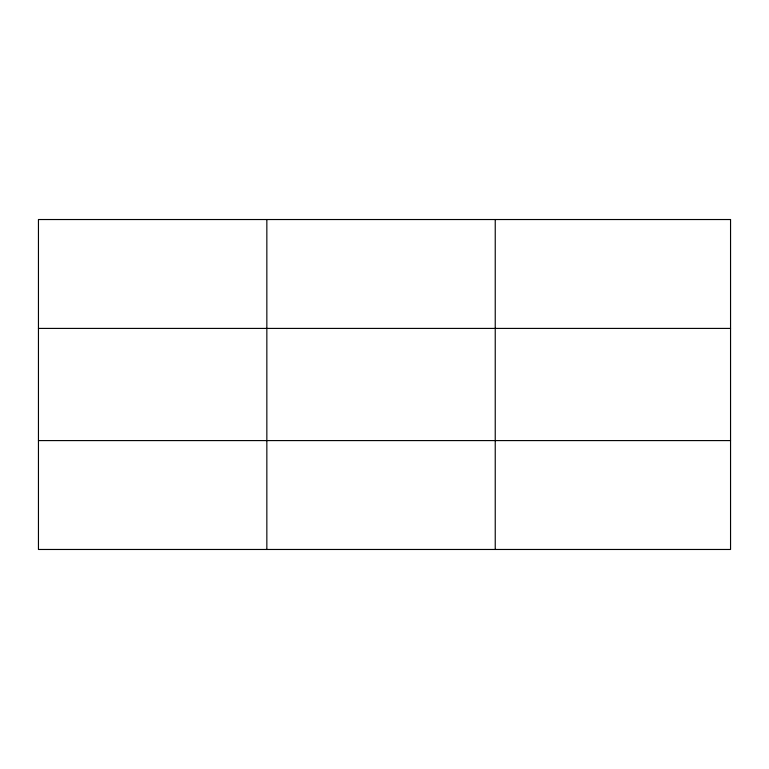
<?xml version="1.0" encoding="UTF-8"?>
<svg xmlns="http://www.w3.org/2000/svg" width="769" height="769" viewBox="0 0 769 769"><rect width="100%" height="100%" fill="white"/><g stroke="black" fill="none" stroke-linecap="round" stroke-linejoin="round"><path stroke-width="1.15" d="M266.843 549.47L266.843 219.53M495.236 549.47L495.236 219.53M38.45 328.411L730.55 328.411M38.45 440.589L730.55 440.589M730.55 219.53L730.55 549.47L38.45 549.47L38.45 219.53L730.55 219.53"/></g></svg>
